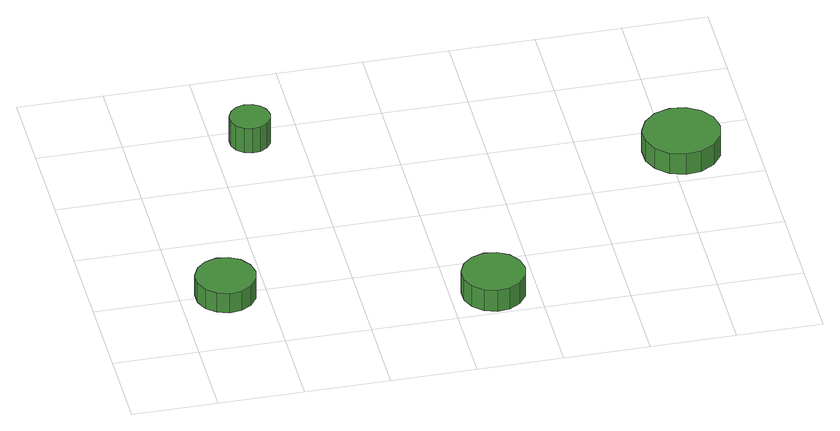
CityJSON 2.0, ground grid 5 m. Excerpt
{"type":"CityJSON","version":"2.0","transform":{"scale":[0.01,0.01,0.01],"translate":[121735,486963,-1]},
"CityObjects":{
"tree1":{"type":"SolitaryVegetationObject","attributes":{"function":"something"},"geometry":[{"type":"MultiSurface","lod":"1","boundaries":[[[0,1,2,3,4,5,6,7,8,9,10,11,12,13,14]],[[15,16,17,18,19,20,21,22,23,24,25,26,27,28,29]],[[0,29,28,1]],[[1,28,27,2]],[[2,27,26,3]],[[3,26,25,4]],[[4,25,24,5]],[[5,24,23,6]],[[6,23,22,7]],[[7,22,21,8]],[[8,21,20,9]],[[9,20,19,10]],[[10,19,18,11]],[[11,18,17,12]],[[12,17,16,13]],[[13,16,15,14]],[[14,15,29,0]]]}]},
"tree2":{"type":"SolitaryVegetationObject","attributes":{"function":"something"},"geometry":[{"type":"MultiSurface","lod":"1","boundaries":[[[30,31,32,33,34,35,36,37,38,39,40,41,42,43,44]],[[45,46,47,48,49,50,51,52,53,54,55,56,57,58,59]],[[30,59,58,31]],[[31,58,57,32]],[[32,57,56,33]],[[33,56,55,34]],[[34,55,54,35]],[[35,54,53,36]],[[36,53,52,37]],[[37,52,51,38]],[[38,51,50,39]],[[39,50,49,40]],[[40,49,48,41]],[[41,48,47,42]],[[42,47,46,43]],[[43,46,45,44]],[[44,45,59,30]]]}]},
"tree3":{"type":"SolitaryVegetationObject","attributes":{"function":"something"}},
"tree4":{"type":"SolitaryVegetationObject","attributes":{"function":"something"},"geometry":[{"type":"MultiSurface","lod":"1","boundaries":[[[60,61,62,63,64,65,66,67,68,69,70,71,72,73,74]],[[75,76,77,78,79,80,81,82,83,84,85,86,87,88,89]],[[60,89,88,61]],[[61,88,87,62]],[[62,87,86,63]],[[63,86,85,64]],[[64,85,84,65]],[[65,84,83,66]],[[66,83,82,67]],[[67,82,81,68]],[[68,81,80,69]],[[69,80,79,70]],[[70,79,78,71]],[[71,78,77,72]],[[72,77,76,73]],[[73,76,75,74]],[[74,75,89,60]]]}]},
"tree5":{"type":"SolitaryVegetationObject","attributes":{"function":"something"}},
"tree6":{"type":"SolitaryVegetationObject","attributes":{"function":"something"},"geometry":[{"type":"MultiSurface","lod":"1","boundaries":[[[90,91,92,93,94,95,96,97,98,99,100,101,102,103,104]],[[105,106,107,108,109,110,111,112,113,114,115,116,117,118,119]],[[90,119,118,91]],[[91,118,117,92]],[[92,117,116,93]],[[93,116,115,94]],[[94,115,114,95]],[[95,114,113,96]],[[96,113,112,97]],[[97,112,111,98]],[[98,111,110,99]],[[99,110,109,100]],[[100,109,108,101]],[[101,108,107,102]],[[102,107,106,103]],[[103,106,105,104]],[[104,105,119,90]]]}]},
"tree7":{"type":"SolitaryVegetationObject","attributes":{"function":"something"}}
},
"vertices":[
[437,490,190],[422,561,190],[379,620,190],[316,657,190],[244,664,190],[175,642,190],[121,593,190],[91,527,190],[91,454,190],[121,387,190],[175,338,190],[244,316,190],[316,324,190],[379,360,190],[422,419,190],[422,419,56],[379,360,56],[316,324,56],[244,316,56],[175,338,56],[121,387,56],[91,454,56],[91,527,56],[121,593,56],[175,642,56],[244,664,56],[316,657,56],[379,620,56],[422,561,56],[437,490,56],
[832,1900,221],[822,1948,221],[793,1988,221],[751,2012,221],[702,2017,221],[656,2002,221],[619,1969,221],[599,1925,221],[599,1876,221],[619,1831,221],[656,1798,221],[702,1783,221],[751,1788,221],[793,1813,221],[822,1852,221],[822,1852,51],[793,1813,51],[751,1788,51],[702,1783,51],[656,1798,51],[619,1831,51],[599,1876,51],[599,1925,51],[619,1969,51],[656,2002,51],[702,2017,51],[751,2012,51],[793,1988,51],[822,1948,51],[832,1900,51],
[1929,191,198],[1913,266,198],[1868,328,198],[1802,366,198],[1726,374,198],[1653,350,198],[1596,299,198],[1565,229,198],[1565,153,198],[1596,83,198],[1653,31,198],[1726,8,198],[1802,16,198],[1868,54,198],[1913,116,198],[1913,116,53],[1868,54,53],[1802,16,53],[1726,8,53],[1653,31,53],[1596,83,53],[1565,153,53],[1565,229,53],[1596,299,53],[1653,350,53],[1726,374,53],[1802,366,53],[1868,328,53],[1913,266,53],[1929,191,53],
[3298,1283,189],[3279,1375,189],[3224,1450,189],[3143,1497,189],[3050,1507,189],[2961,1478,189],[2892,1415,189],[2854,1330,189],[2854,1237,189],[2892,1152,189],[2961,1089,189],[3050,1060,189],[3143,1070,189],[3224,1117,189],[3279,1192,189],[3279,1192,47],[3224,1117,47],[3143,1070,47],[3050,1060,47],[2961,1089,47],[2892,1152,47],[2854,1237,47],[2854,1330,47],[2892,1415,47],[2961,1478,47],[3050,1507,47],[3143,1497,47],[3224,1450,47],[3279,1375,47],[3298,1283,47]
]}
